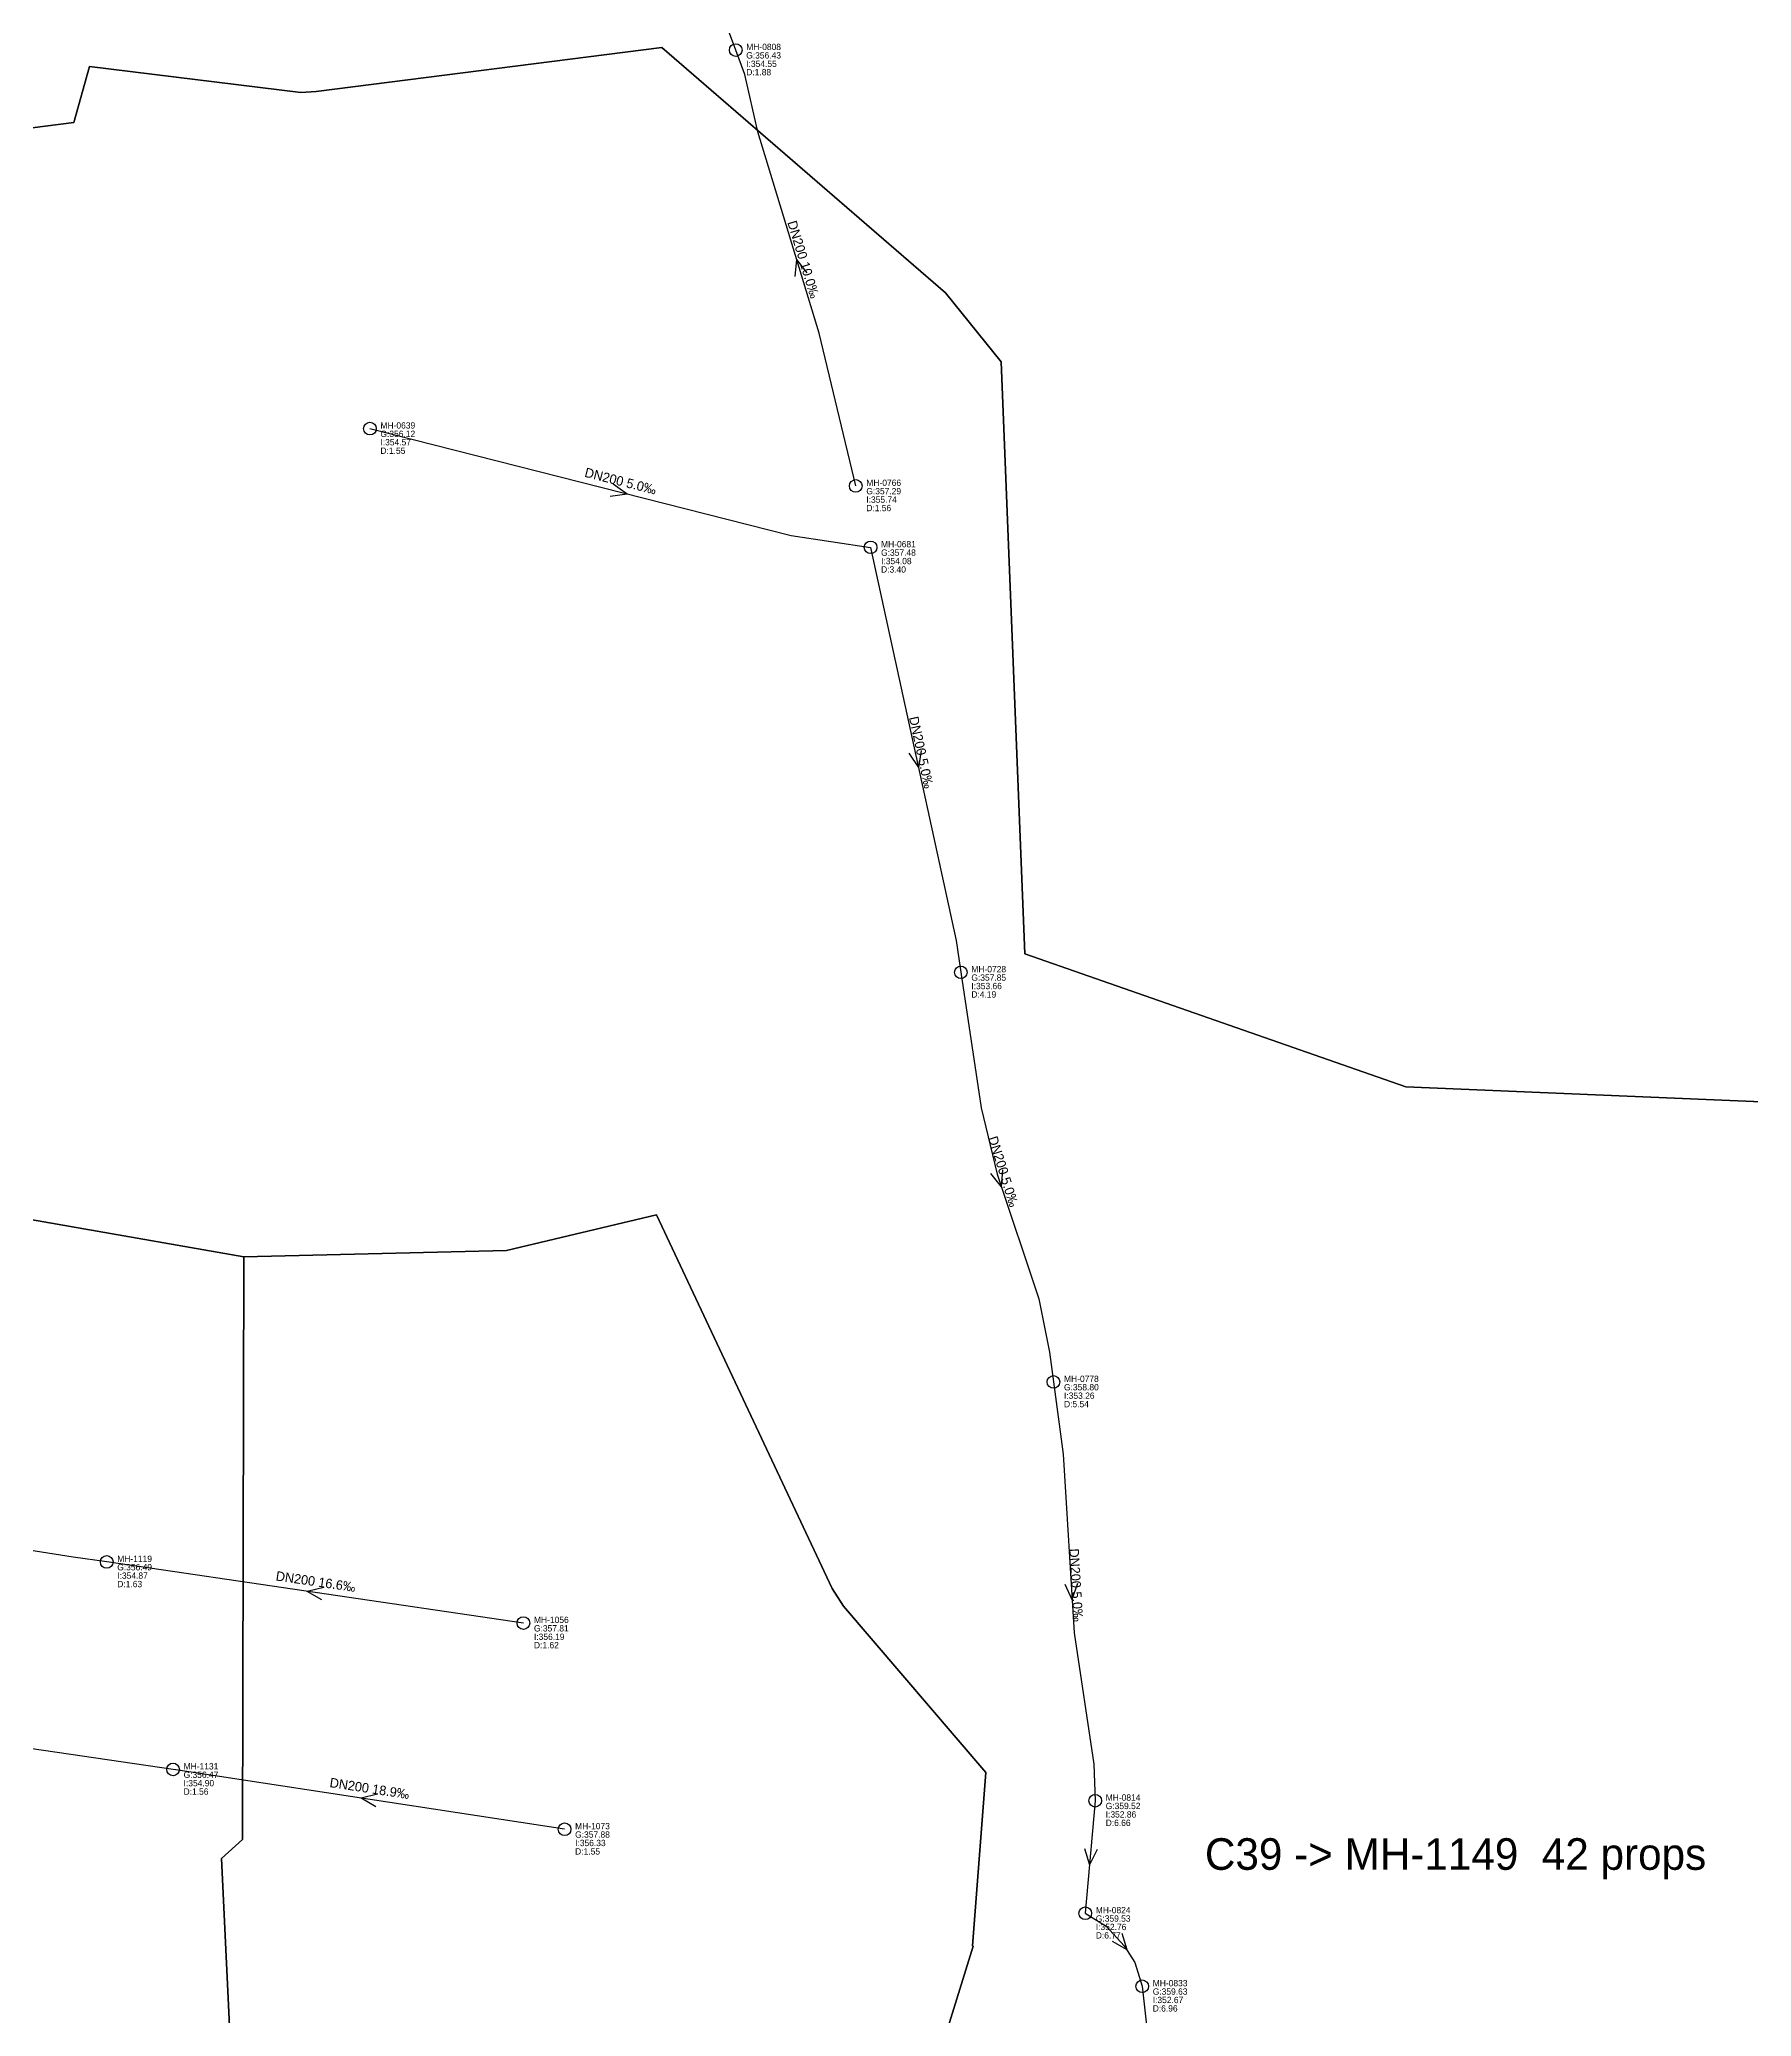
# Model space of a CAD drawing. Header units: metres. Extents: x 449148 to 451990, y 2566737 to 2570847.
# Drawn here: x 450773.5 to 451098.7, y 2567725.2 to 2568100.7 of the extents above; entities that cross this region are included whole.
import ezdxf
from ezdxf.enums import TextEntityAlignment as Align

# ---------------------------------------------------------------- set-up
doc = ezdxf.new("R2010")
doc.units = ezdxf.units.M
for name, color, linetype in [('SEW-CATCHMENT', 4, 'Continuous'), ('SEW-CATCHMENT-LABEL', 4, 'Continuous'), ('SEW-LABEL', 2, 'Continuous'), ('SEW-MH', 7, 'Continuous'), ('SEW-MH-LABEL', 8, 'Continuous'), ('SEW-PIPE-DN200', 3, 'Continuous')]:
    doc.layers.add(name, color=color, linetype=linetype)

msp = doc.modelspace()

# ---------------------------------------------------------------- linework, layer by layer
at = {"layer": 'SEW-CATCHMENT'}
for points in [[(451210.15, 2567894.29), (451033.04, 2567901.75), (450960.67, 2567926.99), (450956.14, 2568039.46), (450945.58, 2568052.55), (450891.7, 2568099.19), (450826.04, 2568090.79), (450823.15, 2568090.6), (450783.01, 2568095.53), (450780.04, 2568084.91), (450755.23, 2568081.74)], [(450755.23, 2568081.74), (450780.04, 2568084.91), (450780.04, 2568084.91), (450783.01, 2568095.53), (450823.15, 2568090.6), (450826.04, 2568090.79), (450826.04, 2568090.79), (450891.7, 2568099.19), (450945.58, 2568052.55), (450956.14, 2568039.46), (450960.67, 2567926.99), (451033.04, 2567901.75), (451210.15, 2567894.29)], [(450945.19, 2567720.39), (450950.87, 2567738.54), (450950.71, 2567738.57), (450953.25, 2567771.49), (450926.21, 2567803.14), (450924.05, 2567806.47), (450890.69, 2567877.43), (450862.22, 2567870.69), (450812.3, 2567869.46), (450771.76, 2567876.55)], [(450771.76, 2567876.55), (450812.3, 2567869.46), (450812.05, 2567758.76), (450808.1, 2567755.2), (450809.98, 2567715.33)], [(450809.98, 2567715.33), (450808.1, 2567755.2), (450812.05, 2567758.76), (450812.3, 2567869.46), (450862.22, 2567870.69), (450890.69, 2567877.43), (450924.05, 2567806.47), (450926.21, 2567803.14), (450953.25, 2567771.49), (450950.71, 2567738.57), (450950.87, 2567738.54), (450945.19, 2567720.39)]]:
    msp.add_lwpolyline(points, dxfattribs=at)
at = {"layer": 'SEW-LABEL'}
for p, q in [((450917.04, 2568055.67), (450917.32, 2568058.89)), ((450919.34, 2568056.37), (450917.32, 2568058.89)), ((450882.49, 2568016.27), (450885.11, 2568014.37)), ((450881.9, 2568013.95), (450885.11, 2568014.37)), ((450938.63, 2567965.11), (450940.44, 2567962.43)), ((450940.97, 2567965.62), (450940.44, 2567962.43)), ((450954.15, 2567885.28), (450956.18, 2567882.77)), ((450956.44, 2567885.99), (450956.18, 2567882.77)), ((450827.5, 2567806.67), (450824.36, 2567805.92)), ((450827.15, 2567804.3), (450824.36, 2567805.92)), ((450968.23, 2567807.28), (450969.61, 2567804.36)), ((450970.63, 2567807.43), (450969.61, 2567804.36)), ((450837.72, 2567767.37), (450834.57, 2567766.64)), ((450837.36, 2567765), (450834.57, 2567766.64)), ((450972.02, 2567757.07), (450972.95, 2567753.98)), ((450974.41, 2567756.86), (450972.95, 2567753.98)), ((450979.11, 2567740.98), (450980.05, 2567737.89)), ((450977.24, 2567739.48), (450980.05, 2567737.89))]:
    msp.add_line(p, q, dxfattribs=at)
at = {"layer": 'SEW-MH'}
for centre in [(450905.74, 2568098.67), (450836.26, 2568026.78), (450928.55, 2568015.89), (450931.35, 2568004.22), (450948.5, 2567923.5), (450966.1, 2567845.69), (450786.27, 2567811.51), (450865.42, 2567799.9), (450798.87, 2567772.09), (450974.02, 2567766.16), (450873.24, 2567760.73), (450972.14, 2567744.78), (450982.95, 2567730.91)]:
    msp.add_circle(centre, 1.2, dxfattribs=at)
at = {"layer": 'SEW-PIPE-DN200'}
for points in [[(450905.74, 2568098.67), (450894.43, 2568129.02), (450885.27, 2568163.03), (450876.52, 2568183.64)], [(450928.55, 2568015.89), (450921.57, 2568044.92), (450909.94, 2568083.15), (450907.45, 2568094.06), (450905.74, 2568098.67)], [(450836.26, 2568026.78), (450916.3, 2568006.45), (450931.35, 2568004.22)], [(450931.35, 2568004.22), (450947.59, 2567929.53), (450948.5, 2567923.5)], [(450948.5, 2567923.5), (450952.38, 2567897.74), (450955.41, 2567885.17), (450963.31, 2567861.48), (450965.35, 2567851.37), (450966.1, 2567845.69)], [(450966.1, 2567845.69), (450967.93, 2567831.97), (450970, 2567798.02), (450973.74, 2567773.11), (450974.02, 2567766.16), (450974.02, 2567766.16)], [(450786.27, 2567811.51), (450779.91, 2567812.44), (450707.23, 2567823.88)], [(450865.42, 2567799.9), (450786.27, 2567811.51)], [(450798.87, 2567772.09), (450719.72, 2567783.67)], [(450873.24, 2567760.73), (450799.39, 2567772.01), (450798.87, 2567772.09)], [(450974.02, 2567766.16), (450972.14, 2567744.78)], [(450972.14, 2567744.78), (450976.13, 2567742.34), (450979.52, 2567738.61), (450981.53, 2567735.4), (450982.95, 2567730.91), (450982.95, 2567730.91)], [(450982.95, 2567730.91), (450984.45, 2567717.34), (450983.6, 2567691.04)]]:
    msp.add_lwpolyline(points, dxfattribs=at)

# ---------------------------------------------------------------- texts
at = {"layer": 'SEW-CATCHMENT-LABEL'}
msp.add_text('C39 -> MH-1149  42 props', height=6, dxfattribs=at).set_placement((451042.47, 2567753.03), align=Align.CENTER)
at = {"layer": 'SEW-LABEL'}
for s, rotation, p in [('DN200 10.0‰', 286.9169, (450917.75, 2568058.65)), ('DN200 5.0‰', -14.2506, (450883.65, 2568015.94)), ('DN200 5.0‰', -77.7325, (450940.12, 2567965.09)), ('DN200 5.0‰', -72.7464, (450955.74, 2567885.4)), ('DN200 5.0‰', -86.5133, (450969.52, 2567807.06)), ('DN200 16.6‰', 351.6591, (450825.84, 2567806.9)), ('DN200 18.9‰', 351.3161, (450836.06, 2567767.61))]:
    msp.add_text(s, height=1.8, rotation=rotation, dxfattribs=at).set_placement(p, align=Align.CENTER)
at = {"layer": 'SEW-MH-LABEL'}
for s, p in [('G:356.43', (450907.74, 2568097.07)), ('MH-0808', (450907.74, 2568098.67)), ('D:1.88', (450907.74, 2568093.87)), ('I:354.55', (450907.74, 2568095.47)), ('G:356.12', (450838.26, 2568025.18)), ('MH-0639', (450838.26, 2568026.78)), ('D:1.55', (450838.26, 2568021.98)), ('I:354.57', (450838.26, 2568023.58)), ('G:357.29', (450930.55, 2568014.29)), ('MH-0766', (450930.55, 2568015.89)), ('D:1.56', (450930.55, 2568011.09)), ('I:355.74', (450930.55, 2568012.69)), ('G:357.48', (450933.35, 2568002.62)), ('MH-0681', (450933.35, 2568004.22)), ('D:3.40', (450933.35, 2567999.42)), ('I:354.08', (450933.35, 2568001.02)), ('MH-0728', (450950.5, 2567923.5)), ('G:357.85', (450950.5, 2567921.9)), ('I:353.66', (450950.5, 2567920.3)), ('D:4.19', (450950.5, 2567918.7)), ('MH-0778', (450968.1, 2567845.69)), ('G:358.80', (450968.1, 2567844.09)), ('D:5.54', (450968.1, 2567840.89)), ('I:353.26', (450968.1, 2567842.49)), ('MH-1119', (450788.27, 2567811.51)), ('G:356.49', (450788.27, 2567809.91)), ('D:1.63', (450788.27, 2567806.71)), ('I:354.87', (450788.27, 2567808.31)), ('MH-1056', (450867.42, 2567799.9)), ('G:357.81', (450867.42, 2567798.3)), ('I:356.19', (450867.42, 2567796.7)), ('D:1.62', (450867.42, 2567795.1)), ('G:356.47', (450800.87, 2567770.49)), ('MH-1131', (450800.87, 2567772.09)), ('D:1.56', (450800.87, 2567767.29)), ('I:354.90', (450800.87, 2567768.89)), ('MH-0814', (450976.02, 2567766.16)), ('G:359.52', (450976.02, 2567764.56)), ('I:352.86', (450976.02, 2567762.96)), ('G:357.88', (450875.24, 2567759.13)), ('MH-1073', (450875.24, 2567760.73)), ('D:6.66', (450976.02, 2567761.36)), ('D:1.55', (450875.24, 2567755.93)), ('I:356.33', (450875.24, 2567757.53)), ('G:359.53', (450974.14, 2567743.18)), ('MH-0824', (450974.14, 2567744.78)), ('D:6.77', (450974.14, 2567739.98)), ('I:352.76', (450974.14, 2567741.58)), ('G:359.63', (450984.95, 2567729.31)), ('MH-0833', (450984.95, 2567730.91)), ('D:6.96', (450984.95, 2567726.11)), ('I:352.67', (450984.95, 2567727.71))]:
    msp.add_text(s, height=1.2, dxfattribs=at).set_placement(p)

doc.saveas('drawing.dxf')
